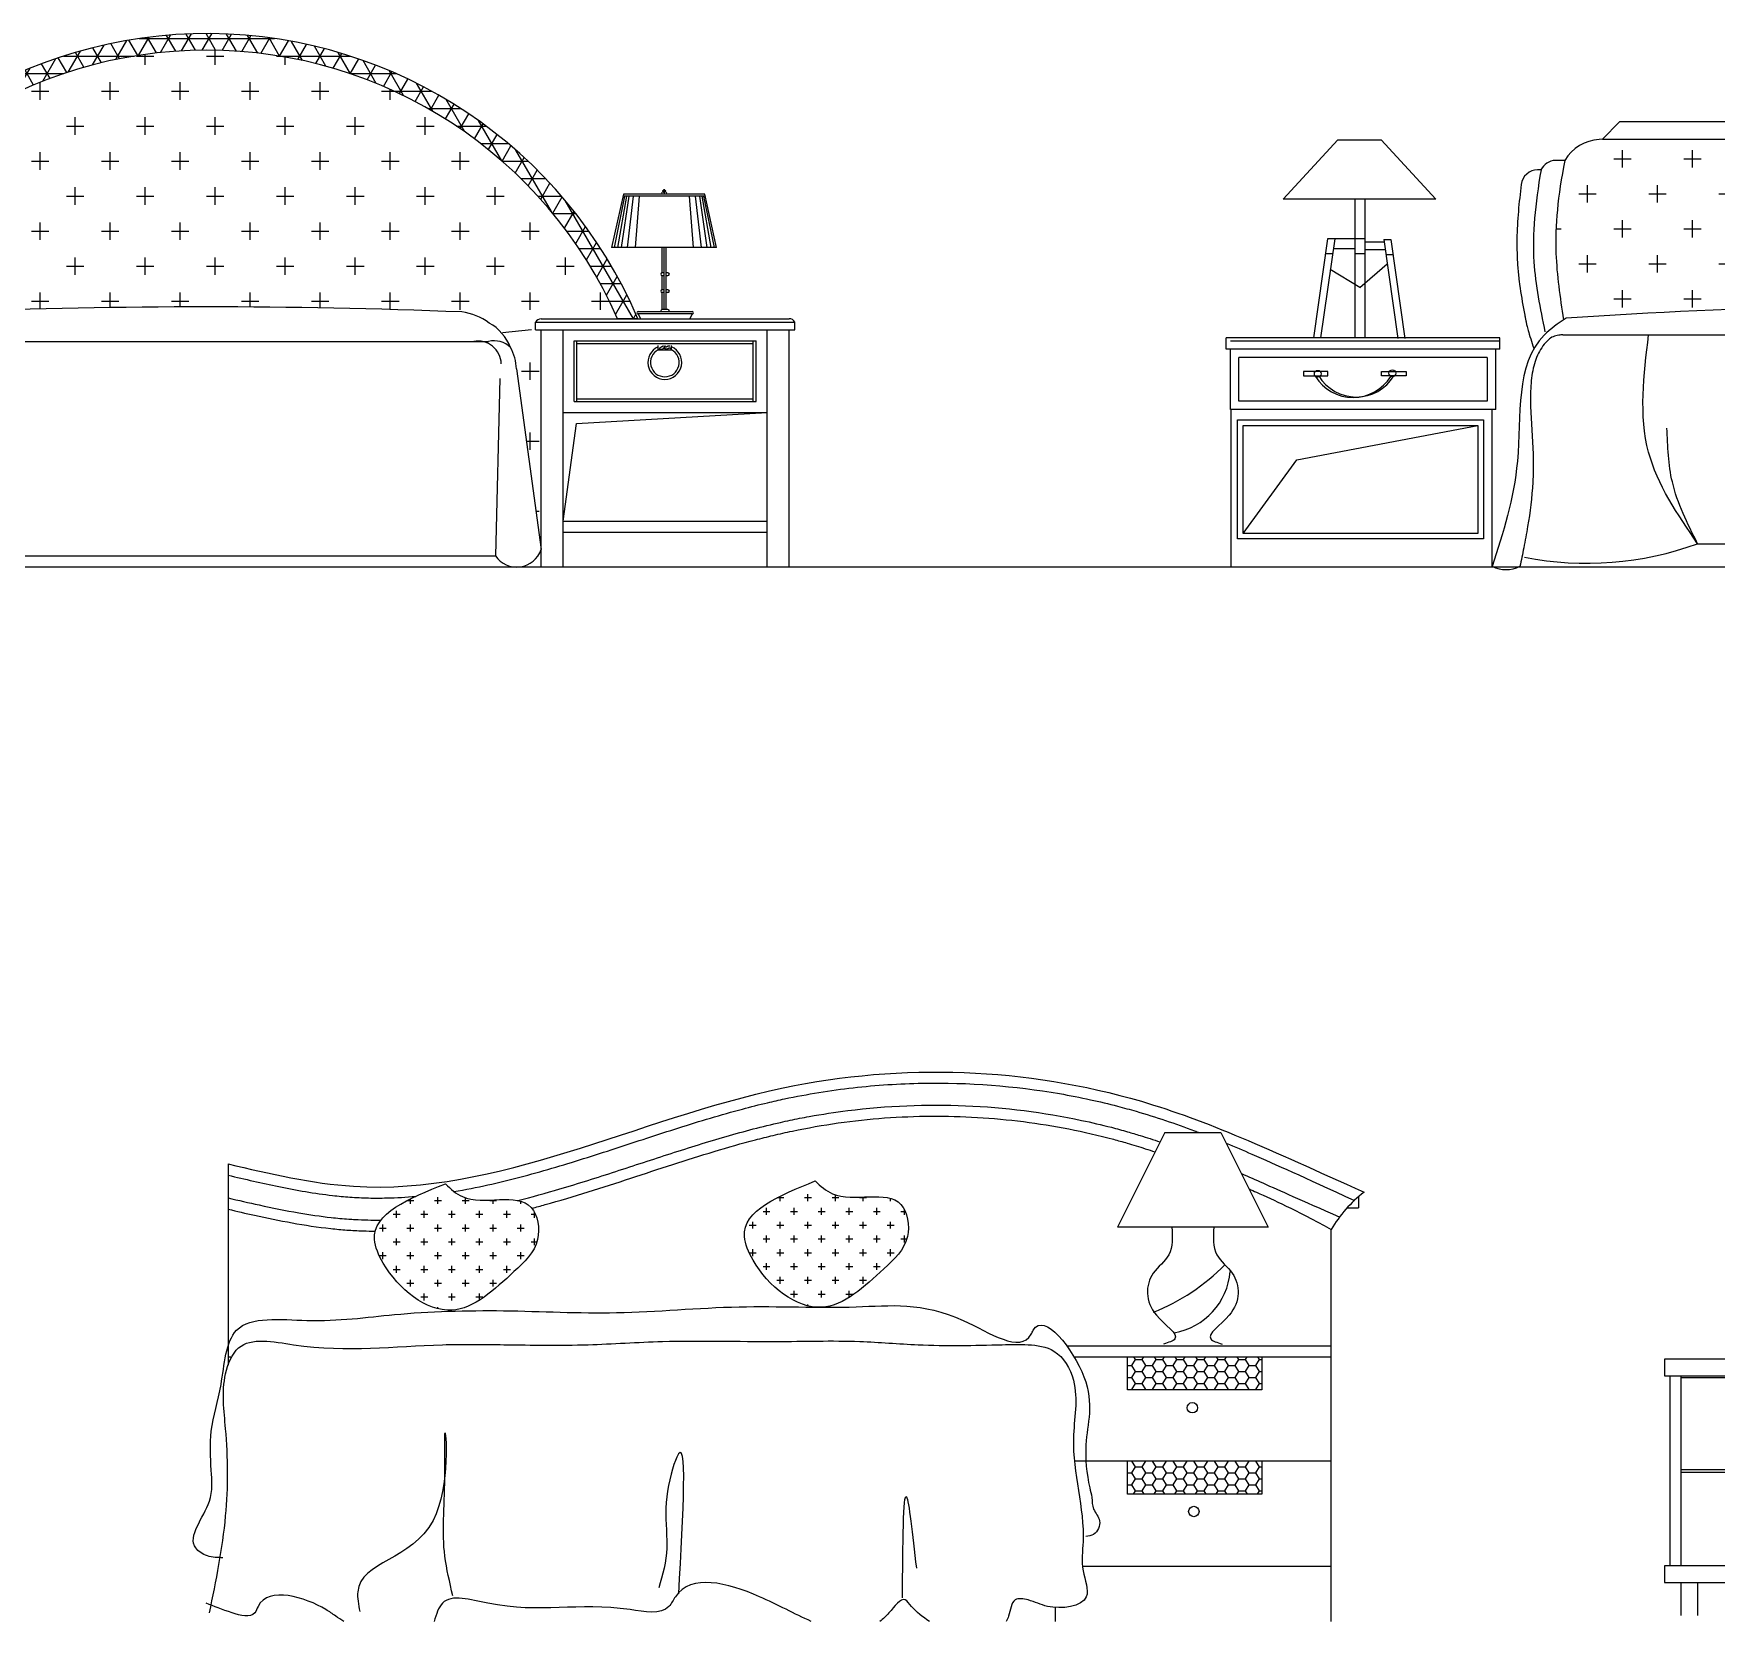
# Model space of a CAD drawing. Header units: inches. Extents: x 15.4 to 57.9, y 9.9 to 34.7.
# Drawn here: x 19.367 to 22.419, y 24.126 to 27.006 of the extents above; entities that cross this region are included whole.
import ezdxf

# ---------------------------------------------------------------- set-up
doc = ezdxf.new("R2010")
doc.units = ezdxf.units.IN
doc.header["$MEASUREMENT"] = 0
for name, color, linetype in [('02', 2, 'Continuous'), ('1', 1, 'Continuous'), ('8', 8, 'Continuous')]:
    doc.layers.add(name, color=color, linetype=linetype)

msp = doc.modelspace()

# ---------------------------------------------------------------- hatches: boundary and pattern name
at = {"layer": '8'}
h = msp.add_hatch(dxfattribs=at)
h.set_pattern_fill('NET3', color=256, scale=0.01, style=0)
h.set_pattern_definition([(0, (21.90284, 4.549802), (0, 0.03175), []), (60, (21.90284, 4.549802), (-0.027496307, 0.015875), []), (120, (21.90284, 4.549802), (-0.027496307, -0.015875), [])])
h.paths.add_polyline_path([(18.9049, 26.5017), (18.9071, 26.5017, -1.189369), (18.9071, 26.4976), (18.903, 26.4889), (18.9363, 26.4889, -0.653989), (20.426, 26.4889), (20.4627, 26.4889, 0.655597)])
h = msp.add_hatch(dxfattribs=at)
h.set_pattern_fill('CROSS', color=256, scale=0.01, style=0)
h.set_pattern_definition([(0, (21.90284, 4.5498), (0.0635, 0.0635), [0.03175, -0.09525]), (90, (21.918716, 4.53393), (-0.0635, 0.0635), [0.03175, -0.09525])])
h.paths.add_polyline_path([(18.9363, 26.4889), (19.0947, 26.4889, -0.208968), (19.1047, 26.4829), (19.1047, 26.4689), (19.1572, 26.4632, -0.160353), (19.2157, 26.5013, -0.01992), (20.1436, 26.5013, -0.125479), (20.1931, 26.4811, -0.172333), (20.232, 26.4368, -0.105667), (20.2427, 26.3978), (20.2872, 26.0701), (20.2872, 26.4689), (20.2772, 26.4689), (20.2772, 26.4829, -0.208968), (20.2872, 26.4889), (20.426, 26.4889, 0.653989)])
h = msp.add_hatch(dxfattribs=at)
h.set_pattern_fill('CROSS', color=256, scale=0.01, style=0)
h.set_pattern_definition([(0, (28.328657, 5.95097), (0.0635, 0.0635), [0.03175, -0.09525]), (90, (28.34453, 5.93509), (-0.0635, 0.0635), [0.03175, -0.09525])])
edge = h.paths.add_edge_path()
edge.add_line((22.212, 26.8148), (22.2062, 26.8142))
edge.add_arc((22.2115, 26.7354), 0.079, 93.8046, 148.9458)
edge.add_spline(control_points=[(22.1438, 26.7762), (22.1311, 26.7107), (22.1221, 26.6193), (22.1349, 26.5283), (22.1418, 26.4869)], knot_values=[26.50108, 26.50108, 26.50108, 26.50108, 181.947612, 301.101195, 301.101195, 301.101195, 301.101195], degree=3, periodic=0)
edge.add_spline(control_points=[(22.1418, 26.4869), (22.1433, 26.4878), (22.1447, 26.4888), (22.1462, 26.4898)], knot_values=[0, 0, 0, 0, 5.140164, 5.140164, 5.140164, 5.140164], degree=3, periodic=0)
edge.add_arc((22.8765, 15.7974), 10.7173, 88.82533, 93.90723, ccw=False)
edge.add_arc((23.1869, 24.6664), 1.8483, 80.5874, 92.8129, ccw=False)
edge.add_spline(control_points=[(23.4892, 26.4898), (23.4947, 26.5293), (23.5076, 26.6202), (23.4985, 26.7116), (23.4924, 26.7633)], knot_values=[26.50108, 26.50108, 26.50108, 26.50108, 145.654663, 301.101195, 301.101195, 301.101195, 301.101195], degree=3, periodic=0)
edge.add_arc((23.4626, 26.7598), 0.03, 6.7715, 23.7762)
edge.add_line((23.49, 26.7719), (23.4825, 26.7822))
edge.add_arc((23.4192, 26.7371), 0.0777, 35.4572, 86.9409)
edge.add_line((23.4233, 26.8148), (22.212, 26.8148))

# ---------------------------------------------------------------- linework, layer by layer
at = {"layer": '02'}
for p, q in [((22.2432, 26.8459), (22.212, 26.8148)), ((23.3922, 26.8459), (22.2432, 26.8459)), ((21.7322, 26.8132), (21.6332, 26.7058)), ((21.7322, 26.8132), (21.8108, 26.8132)), ((21.8108, 26.8132), (21.9098, 26.7058)), ((22.212, 26.8148), (23.4233, 26.8148)), ((22.1438, 26.7762), (22.1267, 26.7762)), ((22.1007, 26.7589), (22.0946, 26.7589)), ((20.4367, 26.7151), (20.4152, 26.6184)), ((20.4388, 26.711), (20.4197, 26.6184)), ((20.4421, 26.711), (20.4257, 26.6184)), ((20.4464, 26.711), (20.4327, 26.6184)), ((20.5849, 26.711), (20.4358, 26.711)), ((20.584, 26.7151), (20.4367, 26.7151)), ((20.454, 26.711), (20.4434, 26.6184)), ((20.4649, 26.711), (20.4579, 26.6184)), ((20.5136, 26.7206), (20.5074, 26.7206)), ((20.5105, 26.7237), (20.5105, 26.7151)), ((20.5557, 26.711), (20.5628, 26.6184)), ((20.5667, 26.711), (20.5773, 26.6184)), ((20.5743, 26.711), (20.588, 26.6184)), ((20.5786, 26.711), (20.595, 26.6184)), ((20.5819, 26.711), (20.6009, 26.6184)), ((20.6055, 26.6184), (20.584, 26.7151)), ((21.9098, 26.7058), (21.6332, 26.7058)), ((21.7629, 26.7058), (21.7629, 26.4542)), ((21.7811, 26.7058), (21.7811, 26.4542)), ((20.6055, 26.6184), (20.4152, 26.6184)), ((20.5071, 26.5722), (20.5071, 26.6184)), ((20.5102, 26.5058), (20.5102, 26.6184)), ((20.5143, 26.5058), (20.5143, 26.6184)), ((21.7137, 26.6336), (21.6882, 26.4542)), ((21.7265, 26.6336), (21.7009, 26.4542)), ((21.7811, 26.6336), (21.7137, 26.6336)), ((21.7629, 26.6156), (21.7239, 26.6156)), ((21.7811, 26.6283), (21.8162, 26.6283)), ((21.7811, 26.6147), (21.8181, 26.6147)), ((21.8156, 26.6326), (21.8411, 26.4532)), ((21.8156, 26.6326), (21.8284, 26.6326)), ((21.8284, 26.6326), (21.8539, 26.4532)), ((21.7227, 26.6067), (21.7099, 26.6067)), ((21.7811, 26.6067), (21.7629, 26.6067)), ((21.772, 26.5455), (21.8218, 26.5886)), ((21.8194, 26.6057), (21.8322, 26.6057)), ((20.5102, 26.5722), (20.5071, 26.5722)), ((20.5102, 26.567), (20.5071, 26.567)), ((20.5071, 26.5413), (20.5071, 26.567)), ((20.5174, 26.5722), (20.5143, 26.5722)), ((20.5174, 26.567), (20.5143, 26.567)), ((21.772, 26.5455), (21.7186, 26.5783)), ((20.5102, 26.5413), (20.5071, 26.5413)), ((20.5102, 26.5362), (20.5071, 26.5362)), ((20.5071, 26.5058), (20.5071, 26.5362)), ((20.5174, 26.5413), (20.5143, 26.5413)), ((20.5174, 26.5362), (20.5143, 26.5362)), ((20.2872, 26.4889), (20.7372, 26.4889)), ((20.5611, 26.5017), (20.4627, 26.5017)), ((20.5611, 26.4976), (20.4634, 26.4976)), ((20.4634, 26.4976), (20.4675, 26.4889)), ((20.5045, 26.5017), (20.5045, 26.5023)), ((20.5174, 26.5058), (20.5071, 26.5058)), ((20.52, 26.5017), (20.52, 26.5023)), ((20.5611, 26.4976), (20.557, 26.4889)), ((20.2772, 26.4829), (20.7472, 26.4829)), ((20.2772, 26.4689), (20.2772, 26.4829)), ((20.2772, 26.4689), (20.7472, 26.4689)), ((20.2872, 26.0389), (20.2872, 26.4689)), ((20.3272, 26.0389), (20.3272, 26.4689)), ((20.6972, 26.0389), (20.6972, 26.4689)), ((20.7372, 26.0389), (20.7372, 26.4689)), ((20.7472, 26.4689), (20.7472, 26.4829)), ((22.1405, 26.4598), (23.506, 26.4598)), ((19.1827, 26.4477), (20.1917, 26.4477)), ((20.3472, 26.4489), (20.6772, 26.4489)), ((20.3472, 26.3389), (20.3472, 26.4489)), ((20.3522, 26.3389), (20.3522, 26.4489)), ((20.3522, 26.4439), (20.6722, 26.4439)), ((20.4997, 26.4322), (20.4997, 26.4402)), ((20.4997, 26.4322), (20.5237, 26.4322)), ((20.5237, 26.4322), (20.5237, 26.4402)), ((20.6722, 26.3389), (20.6722, 26.4489)), ((20.6772, 26.3389), (20.6772, 26.4489)), ((22.026, 26.4542), (21.53, 26.4542)), ((21.53, 26.4336), (21.53, 26.4542)), ((22.026, 26.4336), (21.53, 26.4336)), ((21.5373, 26.4491), (22.026, 26.4491)), ((21.5378, 26.3242), (21.5378, 26.4336)), ((22.0182, 26.4336), (22.0182, 26.3242)), ((22.026, 26.4336), (22.026, 26.4542)), ((20.2427, 26.3978), (20.2872, 26.0701)), ((21.5528, 26.3392), (21.5528, 26.4186)), ((22.0032, 26.4186), (21.5528, 26.4186)), ((22.0032, 26.4186), (22.0032, 26.3392)), ((20.2124, 26.3804), (20.2046, 26.0588)), ((20.3472, 26.3389), (20.6772, 26.3389)), ((20.3522, 26.3439), (20.6722, 26.3439)), ((22.0032, 26.3392), (21.5528, 26.3392)), ((20.3272, 26.3189), (20.6972, 26.3189)), ((20.3514, 26.2989), (20.6972, 26.3189)), ((22.0187, 26.3242), (21.5378, 26.3242)), ((21.539, 26.0389), (21.539, 26.3233)), ((22.0123, 26.0398), (22.0123, 26.3242)), ((20.3272, 26.1219), (20.3514, 26.2989)), ((20.3272, 26.1219), (20.6972, 26.1219)), ((20.3272, 26.1019), (20.6972, 26.1019)), ((22.3847, 26.0808), (23.2507, 26.0808)), ((20.2872, 26.0389), (20.3272, 26.0389)), ((20.6972, 26.0389), (20.7372, 26.0389)), ((21.4183, 25.0127), (21.3326, 24.8414)), ((21.4183, 25.0127), (21.5201, 25.0127)), ((21.5201, 25.0127), (21.6059, 24.8414)), ((19.7197, 24.9559), (19.7197, 24.5911)), ((20.1191, 24.9146), (20.1192, 24.9146)), ((20.1253, 24.9083), (20.1253, 24.9092)), ((20.7899, 24.9198), (20.79, 24.9198)), ((20.7961, 24.9135), (20.7961, 24.9144)), ((20.0447, 24.8896), (20.0566, 24.8896)), ((20.0503, 24.8833), (20.0503, 24.8924)), ((20.0941, 24.8896), (20.1066, 24.8896)), ((20.1003, 24.8833), (20.1003, 24.8958)), ((20.1441, 24.8896), (20.1566, 24.8896)), ((20.1503, 24.8833), (20.1503, 24.8944)), ((20.1941, 24.8896), (20.2066, 24.8896)), ((20.2003, 24.8833), (20.2003, 24.8907)), ((20.2441, 24.8896), (20.2445, 24.8896)), ((20.2503, 24.8833), (20.2503, 24.8882)), ((20.6961, 24.8635), (20.6961, 24.876)), ((20.7155, 24.8948), (20.7274, 24.8948)), ((20.7211, 24.8885), (20.7211, 24.8976)), ((20.7461, 24.8635), (20.7461, 24.876)), ((20.7649, 24.8948), (20.7774, 24.8948)), ((20.7711, 24.8885), (20.7711, 24.901)), ((20.7961, 24.8635), (20.7961, 24.876)), ((20.8149, 24.8948), (20.8274, 24.8948)), ((20.8211, 24.8885), (20.8211, 24.8996)), ((20.8461, 24.8635), (20.8461, 24.876)), ((20.8649, 24.8948), (20.8774, 24.8948)), ((20.8711, 24.8885), (20.8711, 24.8959)), ((20.8961, 24.8635), (20.8961, 24.876)), ((20.9149, 24.8948), (20.9153, 24.8948)), ((20.9211, 24.8885), (20.9211, 24.8934)), ((20.9461, 24.8635), (20.9461, 24.8733)), ((21.749, 24.8762), (21.77, 24.8762)), ((21.77, 24.8966), (21.77, 24.8762)), ((20.0003, 24.8333), (20.0003, 24.8458)), ((20.0191, 24.8646), (20.0316, 24.8646)), ((20.0253, 24.8583), (20.0253, 24.8708)), ((20.0503, 24.8333), (20.0503, 24.8458)), ((20.0691, 24.8646), (20.0816, 24.8646)), ((20.0753, 24.8583), (20.0753, 24.8708)), ((20.1003, 24.8333), (20.1003, 24.8458)), ((20.1191, 24.8646), (20.1316, 24.8646)), ((20.1253, 24.8583), (20.1253, 24.8708)), ((20.1503, 24.8333), (20.1503, 24.8458)), ((20.1691, 24.8646), (20.1816, 24.8646)), ((20.1753, 24.8583), (20.1753, 24.8708)), ((20.2003, 24.8333), (20.2003, 24.8458)), ((20.2191, 24.8646), (20.2316, 24.8646)), ((20.2253, 24.8583), (20.2253, 24.8708)), ((20.2503, 24.8333), (20.2503, 24.8458)), ((20.2691, 24.8646), (20.277, 24.8646)), ((20.2753, 24.8583), (20.2753, 24.8681)), ((20.6649, 24.8448), (20.6774, 24.8448)), ((20.6711, 24.8385), (20.6711, 24.851)), ((20.6899, 24.8698), (20.7024, 24.8698)), ((20.7149, 24.8448), (20.7274, 24.8448)), ((20.7211, 24.8385), (20.7211, 24.851)), ((20.7399, 24.8698), (20.7524, 24.8698)), ((20.7649, 24.8448), (20.7774, 24.8448)), ((20.7711, 24.8385), (20.7711, 24.851)), ((20.7899, 24.8698), (20.8024, 24.8698)), ((20.8149, 24.8448), (20.8274, 24.8448)), ((20.8211, 24.8385), (20.8211, 24.851)), ((20.8399, 24.8698), (20.8524, 24.8698)), ((20.8649, 24.8448), (20.8774, 24.8448)), ((20.8711, 24.8385), (20.8711, 24.851)), ((20.8899, 24.8698), (20.9024, 24.8698)), ((20.9149, 24.8448), (20.9274, 24.8448)), ((20.9211, 24.8385), (20.9211, 24.851)), ((20.9399, 24.8698), (20.9478, 24.8698)), ((21.6059, 24.8414), (21.3326, 24.8414)), ((19.9941, 24.8396), (20.0066, 24.8396)), ((20.0191, 24.8146), (20.0316, 24.8146)), ((20.0253, 24.8083), (20.0253, 24.8208)), ((20.0441, 24.8396), (20.0566, 24.8396)), ((20.0691, 24.8146), (20.0816, 24.8146)), ((20.0753, 24.8083), (20.0753, 24.8208)), ((20.0941, 24.8396), (20.1066, 24.8396)), ((20.1191, 24.8146), (20.1316, 24.8146)), ((20.1253, 24.8083), (20.1253, 24.8208)), ((20.1441, 24.8396), (20.1566, 24.8396)), ((20.1691, 24.8146), (20.1816, 24.8146)), ((20.1753, 24.8083), (20.1753, 24.8208)), ((20.1941, 24.8396), (20.2066, 24.8396)), ((20.2191, 24.8146), (20.2316, 24.8146)), ((20.2253, 24.8083), (20.2253, 24.8208)), ((20.2441, 24.8396), (20.2566, 24.8396)), ((20.2691, 24.8146), (20.2798, 24.8146)), ((20.2753, 24.8083), (20.2753, 24.8208)), ((20.6899, 24.8198), (20.7024, 24.8198)), ((20.6961, 24.8135), (20.6961, 24.826)), ((20.7399, 24.8198), (20.7524, 24.8198)), ((20.7461, 24.8135), (20.7461, 24.826)), ((20.7899, 24.8198), (20.8024, 24.8198)), ((20.7961, 24.8135), (20.7961, 24.826)), ((20.8399, 24.8198), (20.8524, 24.8198)), ((20.8461, 24.8135), (20.8461, 24.826)), ((20.8899, 24.8198), (20.9024, 24.8198)), ((20.8961, 24.8135), (20.8961, 24.826)), ((20.9399, 24.8198), (20.9506, 24.8198)), ((20.9461, 24.8135), (20.9461, 24.826)), ((21.7197, 24.8374), (21.7197, 24.1262)), ((19.9941, 24.7896), (20.0066, 24.7896)), ((20.0003, 24.7833), (20.0003, 24.7958)), ((20.0441, 24.7896), (20.0566, 24.7896)), ((20.0503, 24.7833), (20.0503, 24.7958)), ((20.0941, 24.7896), (20.1066, 24.7896)), ((20.1003, 24.7833), (20.1003, 24.7958)), ((20.1441, 24.7896), (20.1566, 24.7896)), ((20.1503, 24.7833), (20.1503, 24.7958)), ((20.1941, 24.7896), (20.2066, 24.7896)), ((20.2003, 24.7833), (20.2003, 24.7958)), ((20.2441, 24.7896), (20.2566, 24.7896)), ((20.2503, 24.7833), (20.2503, 24.7958)), ((20.6649, 24.7948), (20.6774, 24.7948)), ((20.6711, 24.7885), (20.6711, 24.801)), ((20.7149, 24.7948), (20.7274, 24.7948)), ((20.7211, 24.7885), (20.7211, 24.801)), ((20.7649, 24.7948), (20.7774, 24.7948)), ((20.7711, 24.7885), (20.7711, 24.801)), ((20.8149, 24.7948), (20.8274, 24.7948)), ((20.8211, 24.7885), (20.8211, 24.801)), ((20.8649, 24.7948), (20.8774, 24.7948)), ((20.8711, 24.7885), (20.8711, 24.801)), ((20.9149, 24.7948), (20.9274, 24.7948)), ((20.9211, 24.7885), (20.9211, 24.801)), ((20.0191, 24.7646), (20.0316, 24.7646)), ((20.0253, 24.7583), (20.0253, 24.7708)), ((20.0691, 24.7646), (20.0816, 24.7646)), ((20.0753, 24.7583), (20.0753, 24.7708)), ((20.1191, 24.7646), (20.1316, 24.7646)), ((20.1253, 24.7583), (20.1253, 24.7708)), ((20.1691, 24.7646), (20.1816, 24.7646)), ((20.1753, 24.7583), (20.1753, 24.7708)), ((20.2191, 24.7646), (20.2316, 24.7646)), ((20.2253, 24.7583), (20.2253, 24.7708)), ((20.6899, 24.7698), (20.7024, 24.7698)), ((20.6961, 24.7635), (20.6961, 24.776)), ((20.7211, 24.7385), (20.7211, 24.751)), ((20.7399, 24.7698), (20.7524, 24.7698)), ((20.7461, 24.7635), (20.7461, 24.776)), ((20.7711, 24.7385), (20.7711, 24.751)), ((20.7899, 24.7698), (20.8024, 24.7698)), ((20.7961, 24.7635), (20.7961, 24.776)), ((20.8211, 24.7385), (20.8211, 24.751)), ((20.8399, 24.7698), (20.8524, 24.7698)), ((20.8461, 24.7635), (20.8461, 24.776)), ((20.8711, 24.7385), (20.8711, 24.751)), ((20.8899, 24.7698), (20.9024, 24.7698)), ((20.8961, 24.7635), (20.8961, 24.776)), ((20.0441, 24.7396), (20.0566, 24.7396)), ((20.0503, 24.7333), (20.0503, 24.7458)), ((20.0753, 24.7083), (20.0753, 24.7208)), ((20.0941, 24.7396), (20.1066, 24.7396)), ((20.1003, 24.7333), (20.1003, 24.7458)), ((20.1253, 24.7083), (20.1253, 24.7208)), ((20.1441, 24.7396), (20.1566, 24.7396)), ((20.1503, 24.7333), (20.1503, 24.7458)), ((20.1753, 24.7087), (20.1753, 24.7208)), ((20.1941, 24.7396), (20.2066, 24.7396)), ((20.2003, 24.7333), (20.2003, 24.7458)), ((20.7149, 24.7448), (20.7274, 24.7448)), ((20.7399, 24.7198), (20.7524, 24.7198)), ((20.7461, 24.7135), (20.7461, 24.726)), ((20.7649, 24.7448), (20.7774, 24.7448)), ((20.7899, 24.7198), (20.8024, 24.7198)), ((20.7961, 24.7135), (20.7961, 24.726)), ((20.8149, 24.7448), (20.8274, 24.7448)), ((20.8399, 24.7198), (20.8524, 24.7198)), ((20.8461, 24.7139), (20.8461, 24.726)), ((20.8649, 24.7448), (20.8774, 24.7448)), ((20.0691, 24.7146), (20.0816, 24.7146)), ((20.1003, 24.6931), (20.1003, 24.6958)), ((20.1191, 24.7146), (20.1316, 24.7146)), ((20.1691, 24.7146), (20.1816, 24.7146)), ((20.7711, 24.6983), (20.7711, 24.701)), ((19.7197, 24.6062), (19.7263, 24.6062)), ((21.2405, 24.6262), (21.7197, 24.6262)), ((21.2537, 24.6062), (21.7197, 24.6062)), ((21.3505, 24.5459), (21.3505, 24.6068)), ((21.3588, 24.5902), (21.365, 24.601)), ((21.365, 24.601), (21.3621, 24.6062)), ((21.365, 24.601), (21.3775, 24.601)), ((21.3775, 24.601), (21.3805, 24.6062)), ((21.3838, 24.5902), (21.3775, 24.601)), ((21.3963, 24.5902), (21.4025, 24.601)), ((21.4025, 24.601), (21.3996, 24.6062)), ((21.4025, 24.601), (21.415, 24.601)), ((21.415, 24.601), (21.418, 24.6062)), ((21.4213, 24.5902), (21.415, 24.601)), ((21.4338, 24.5902), (21.44, 24.601)), ((21.44, 24.601), (21.4371, 24.6062)), ((21.44, 24.601), (21.4525, 24.601)), ((21.4525, 24.601), (21.4555, 24.6062)), ((21.4588, 24.5902), (21.4525, 24.601)), ((21.4713, 24.5902), (21.4775, 24.601)), ((21.4775, 24.601), (21.4746, 24.6062)), ((21.4775, 24.601), (21.49, 24.601)), ((21.49, 24.601), (21.493, 24.6062)), ((21.4963, 24.5902), (21.49, 24.601)), ((21.5088, 24.5902), (21.515, 24.601)), ((21.515, 24.601), (21.5121, 24.6062)), ((21.515, 24.601), (21.5275, 24.601)), ((21.5275, 24.601), (21.5305, 24.6062)), ((21.5338, 24.5902), (21.5275, 24.601)), ((21.5463, 24.5902), (21.5525, 24.601)), ((21.5525, 24.601), (21.5496, 24.6062)), ((21.5525, 24.601), (21.565, 24.601)), ((21.565, 24.601), (21.568, 24.6062)), ((21.5713, 24.5902), (21.565, 24.601)), ((21.5838, 24.5902), (21.59, 24.601)), ((21.59, 24.601), (21.5871, 24.6062)), ((21.59, 24.601), (21.5947, 24.601)), ((21.5947, 24.6068), (21.5947, 24.5459)), ((21.3505, 24.5902), (21.3588, 24.5902)), ((21.3505, 24.5686), (21.3588, 24.5686)), ((21.365, 24.5794), (21.3588, 24.5902)), ((21.3588, 24.5686), (21.365, 24.5794)), ((21.365, 24.5577), (21.3588, 24.5686)), ((21.365, 24.5794), (21.3775, 24.5794)), ((21.3775, 24.5794), (21.3838, 24.5902)), ((21.3838, 24.5686), (21.3775, 24.5794)), ((21.3775, 24.5577), (21.3838, 24.5686)), ((21.3838, 24.5902), (21.3963, 24.5902)), ((21.3838, 24.5686), (21.3963, 24.5686)), ((21.4025, 24.5794), (21.3963, 24.5902)), ((21.3963, 24.5686), (21.4025, 24.5794)), ((21.4025, 24.5577), (21.3963, 24.5686)), ((21.4025, 24.5794), (21.415, 24.5794)), ((21.415, 24.5794), (21.4213, 24.5902)), ((21.4213, 24.5686), (21.415, 24.5794)), ((21.415, 24.5577), (21.4213, 24.5686)), ((21.4213, 24.5902), (21.4338, 24.5902)), ((21.4213, 24.5686), (21.4338, 24.5686)), ((21.44, 24.5794), (21.4338, 24.5902)), ((21.4338, 24.5686), (21.44, 24.5794)), ((21.44, 24.5577), (21.4338, 24.5686)), ((21.44, 24.5794), (21.4525, 24.5794)), ((21.4525, 24.5794), (21.4588, 24.5902)), ((21.4588, 24.5686), (21.4525, 24.5794)), ((21.4525, 24.5577), (21.4588, 24.5686)), ((21.4588, 24.5902), (21.4713, 24.5902)), ((21.4588, 24.5686), (21.4713, 24.5686)), ((21.4775, 24.5794), (21.4713, 24.5902)), ((21.4713, 24.5686), (21.4775, 24.5794)), ((21.4775, 24.5577), (21.4713, 24.5686)), ((21.4775, 24.5794), (21.49, 24.5794)), ((21.49, 24.5794), (21.4963, 24.5902)), ((21.4963, 24.5686), (21.49, 24.5794)), ((21.49, 24.5577), (21.4963, 24.5686)), ((21.4963, 24.5902), (21.5088, 24.5902)), ((21.4963, 24.5686), (21.5088, 24.5686)), ((21.515, 24.5794), (21.5088, 24.5902)), ((21.5088, 24.5686), (21.515, 24.5794)), ((21.515, 24.5577), (21.5088, 24.5686)), ((21.515, 24.5794), (21.5275, 24.5794)), ((21.5275, 24.5794), (21.5338, 24.5902)), ((21.5338, 24.5686), (21.5275, 24.5794)), ((21.5275, 24.5577), (21.5338, 24.5686)), ((21.5338, 24.5902), (21.5463, 24.5902)), ((21.5338, 24.5686), (21.5463, 24.5686)), ((21.5525, 24.5794), (21.5463, 24.5902)), ((21.5463, 24.5686), (21.5525, 24.5794)), ((21.5525, 24.5577), (21.5463, 24.5686)), ((21.5525, 24.5794), (21.565, 24.5794)), ((21.565, 24.5794), (21.5713, 24.5902)), ((21.5713, 24.5686), (21.565, 24.5794)), ((21.565, 24.5577), (21.5713, 24.5686)), ((21.5713, 24.5902), (21.5838, 24.5902)), ((21.5713, 24.5686), (21.5838, 24.5686)), ((21.59, 24.5794), (21.5838, 24.5902)), ((21.5838, 24.5686), (21.59, 24.5794)), ((21.59, 24.5577), (21.5838, 24.5686)), ((21.59, 24.5794), (21.5947, 24.5794)), ((22.3345, 24.5718), (22.3345, 24.2268)), ((22.3545, 24.5718), (22.3545, 24.2268)), ((22.3545, 24.5688), (22.8445, 24.5688)), ((21.5947, 24.5459), (21.3505, 24.5459)), ((21.3588, 24.5469), (21.365, 24.5577)), ((21.3594, 24.5459), (21.3588, 24.5469)), ((21.365, 24.5577), (21.3775, 24.5577)), ((21.3838, 24.5469), (21.3775, 24.5577)), ((21.3832, 24.5459), (21.3838, 24.5469)), ((21.3963, 24.5469), (21.4025, 24.5577)), ((21.3969, 24.5459), (21.3963, 24.5469)), ((21.4025, 24.5577), (21.415, 24.5577)), ((21.4213, 24.5469), (21.415, 24.5577)), ((21.4207, 24.5459), (21.4213, 24.5469)), ((21.4338, 24.5469), (21.44, 24.5577)), ((21.4344, 24.5459), (21.4338, 24.5469)), ((21.44, 24.5577), (21.4525, 24.5577)), ((21.4588, 24.5469), (21.4525, 24.5577)), ((21.4582, 24.5459), (21.4588, 24.5469)), ((21.4713, 24.5469), (21.4775, 24.5577)), ((21.4719, 24.5459), (21.4713, 24.5469)), ((21.4775, 24.5577), (21.49, 24.5577)), ((21.4963, 24.5469), (21.49, 24.5577)), ((21.4957, 24.5459), (21.4963, 24.5469)), ((21.5088, 24.5469), (21.515, 24.5577)), ((21.5094, 24.5459), (21.5088, 24.5469)), ((21.515, 24.5577), (21.5275, 24.5577)), ((21.5338, 24.5469), (21.5275, 24.5577)), ((21.5332, 24.5459), (21.5338, 24.5469)), ((21.5463, 24.5469), (21.5525, 24.5577)), ((21.5469, 24.5459), (21.5463, 24.5469)), ((21.5525, 24.5577), (21.565, 24.5577)), ((21.5713, 24.5469), (21.565, 24.5577)), ((21.5707, 24.5459), (21.5713, 24.5469)), ((21.5838, 24.5469), (21.59, 24.5577)), ((21.5844, 24.5459), (21.5838, 24.5469)), ((21.59, 24.5577), (21.5947, 24.5577)), ((21.2543, 24.4172), (21.7197, 24.4172)), ((21.3505, 24.3566), (21.3505, 24.4175)), ((21.3588, 24.417), (21.3589, 24.4172)), ((21.365, 24.4062), (21.3588, 24.417)), ((21.3775, 24.4062), (21.3838, 24.417)), ((21.3838, 24.417), (21.3837, 24.4172)), ((21.3963, 24.417), (21.3964, 24.4172)), ((21.4025, 24.4062), (21.3963, 24.417)), ((21.415, 24.4062), (21.4213, 24.417)), ((21.4213, 24.417), (21.4212, 24.4172)), ((21.4338, 24.417), (21.4339, 24.4172)), ((21.44, 24.4062), (21.4338, 24.417)), ((21.4525, 24.4062), (21.4588, 24.417)), ((21.4588, 24.417), (21.4587, 24.4172)), ((21.4713, 24.417), (21.4714, 24.4172)), ((21.4775, 24.4062), (21.4713, 24.417)), ((21.49, 24.4062), (21.4963, 24.417)), ((21.4963, 24.417), (21.4962, 24.4172)), ((21.5088, 24.417), (21.5089, 24.4172)), ((21.515, 24.4062), (21.5088, 24.417)), ((21.5275, 24.4062), (21.5338, 24.417)), ((21.5338, 24.417), (21.5337, 24.4172)), ((21.5463, 24.417), (21.5464, 24.4172)), ((21.5525, 24.4062), (21.5463, 24.417)), ((21.565, 24.4062), (21.5713, 24.417)), ((21.5713, 24.417), (21.5712, 24.4172)), ((21.5838, 24.417), (21.5839, 24.4172)), ((21.59, 24.4062), (21.5838, 24.417)), ((21.5947, 24.4175), (21.5947, 24.3566)), ((21.3505, 24.3954), (21.3588, 24.3954)), ((21.3588, 24.3954), (21.365, 24.4062)), ((21.365, 24.3845), (21.3588, 24.3954)), ((21.3588, 24.3737), (21.365, 24.3845)), ((21.365, 24.4062), (21.3775, 24.4062)), ((21.365, 24.3845), (21.3775, 24.3845)), ((21.3838, 24.3954), (21.3775, 24.4062)), ((21.3775, 24.3845), (21.3838, 24.3954)), ((21.3838, 24.3737), (21.3775, 24.3845)), ((21.3838, 24.3954), (21.3963, 24.3954)), ((21.3963, 24.3954), (21.4025, 24.4062)), ((21.4025, 24.3845), (21.3963, 24.3954)), ((21.3963, 24.3737), (21.4025, 24.3845)), ((21.4025, 24.4062), (21.415, 24.4062)), ((21.4025, 24.3845), (21.415, 24.3845)), ((21.4213, 24.3954), (21.415, 24.4062)), ((21.415, 24.3845), (21.4213, 24.3954)), ((21.4213, 24.3737), (21.415, 24.3845)), ((21.4213, 24.3954), (21.4338, 24.3954)), ((21.4338, 24.3954), (21.44, 24.4062)), ((21.44, 24.3845), (21.4338, 24.3954)), ((21.4338, 24.3737), (21.44, 24.3845)), ((21.44, 24.4062), (21.4525, 24.4062)), ((21.44, 24.3845), (21.4525, 24.3845)), ((21.4588, 24.3954), (21.4525, 24.4062)), ((21.4525, 24.3845), (21.4588, 24.3954)), ((21.4588, 24.3737), (21.4525, 24.3845)), ((21.4588, 24.3954), (21.4713, 24.3954)), ((21.4713, 24.3954), (21.4775, 24.4062)), ((21.4775, 24.3845), (21.4713, 24.3954)), ((21.4713, 24.3737), (21.4775, 24.3845)), ((21.4775, 24.4062), (21.49, 24.4062)), ((21.4775, 24.3845), (21.49, 24.3845)), ((21.4963, 24.3954), (21.49, 24.4062)), ((21.49, 24.3845), (21.4963, 24.3954)), ((21.4963, 24.3737), (21.49, 24.3845)), ((21.4963, 24.3954), (21.5088, 24.3954)), ((21.5088, 24.3954), (21.515, 24.4062)), ((21.515, 24.3845), (21.5088, 24.3954)), ((21.5088, 24.3737), (21.515, 24.3845)), ((21.515, 24.4062), (21.5275, 24.4062)), ((21.515, 24.3845), (21.5275, 24.3845)), ((21.5338, 24.3954), (21.5275, 24.4062)), ((21.5275, 24.3845), (21.5338, 24.3954)), ((21.5338, 24.3737), (21.5275, 24.3845)), ((21.5338, 24.3954), (21.5463, 24.3954)), ((21.5463, 24.3954), (21.5525, 24.4062)), ((21.5525, 24.3845), (21.5463, 24.3954)), ((21.5463, 24.3737), (21.5525, 24.3845)), ((21.5525, 24.4062), (21.565, 24.4062)), ((21.5525, 24.3845), (21.565, 24.3845)), ((21.5713, 24.3954), (21.565, 24.4062)), ((21.565, 24.3845), (21.5713, 24.3954)), ((21.5713, 24.3737), (21.565, 24.3845)), ((21.5713, 24.3954), (21.5838, 24.3954)), ((21.5838, 24.3954), (21.59, 24.4062)), ((21.59, 24.3845), (21.5838, 24.3954)), ((21.5838, 24.3737), (21.59, 24.3845)), ((21.59, 24.4062), (21.5947, 24.4062)), ((21.59, 24.3845), (21.5947, 24.3845)), ((22.3545, 24.4018), (22.8445, 24.4018)), ((22.3545, 24.3968), (22.8445, 24.3968)), ((21.3505, 24.3737), (21.3588, 24.3737)), ((21.5947, 24.3566), (21.3505, 24.3566)), ((21.365, 24.3629), (21.3588, 24.3737)), ((21.3614, 24.3566), (21.365, 24.3629)), ((21.365, 24.3629), (21.3775, 24.3629)), ((21.3775, 24.3629), (21.3838, 24.3737)), ((21.3812, 24.3566), (21.3775, 24.3629)), ((21.3838, 24.3737), (21.3963, 24.3737)), ((21.4025, 24.3629), (21.3963, 24.3737)), ((21.3989, 24.3566), (21.4025, 24.3629)), ((21.4025, 24.3629), (21.415, 24.3629)), ((21.415, 24.3629), (21.4213, 24.3737)), ((21.4187, 24.3566), (21.415, 24.3629)), ((21.4213, 24.3737), (21.4338, 24.3737)), ((21.44, 24.3629), (21.4338, 24.3737)), ((21.4364, 24.3566), (21.44, 24.3629)), ((21.44, 24.3629), (21.4525, 24.3629)), ((21.4525, 24.3629), (21.4588, 24.3737)), ((21.4562, 24.3566), (21.4525, 24.3629)), ((21.4588, 24.3737), (21.4713, 24.3737)), ((21.4775, 24.3629), (21.4713, 24.3737)), ((21.4739, 24.3566), (21.4775, 24.3629)), ((21.4775, 24.3629), (21.49, 24.3629)), ((21.49, 24.3629), (21.4963, 24.3737)), ((21.4937, 24.3566), (21.49, 24.3629)), ((21.4963, 24.3737), (21.5088, 24.3737)), ((21.515, 24.3629), (21.5088, 24.3737)), ((21.5114, 24.3566), (21.515, 24.3629)), ((21.515, 24.3629), (21.5275, 24.3629)), ((21.5275, 24.3629), (21.5338, 24.3737)), ((21.5312, 24.3566), (21.5275, 24.3629)), ((21.5338, 24.3737), (21.5463, 24.3737)), ((21.5525, 24.3629), (21.5463, 24.3737)), ((21.5489, 24.3566), (21.5525, 24.3629)), ((21.5525, 24.3629), (21.565, 24.3629)), ((21.565, 24.3629), (21.5713, 24.3737)), ((21.5687, 24.3566), (21.565, 24.3629)), ((21.5713, 24.3737), (21.5838, 24.3737)), ((21.59, 24.3629), (21.5838, 24.3737)), ((21.5864, 24.3566), (21.59, 24.3629)), ((21.59, 24.3629), (21.5947, 24.3629)), ((21.2691, 24.2262), (21.7197, 24.2262)), ((22.3545, 24.1968), (22.3545, 24.1368)), ((22.3845, 24.1968), (22.3845, 24.1368)), ((21.2197, 24.1514), (21.2197, 24.1262))]:
    msp.add_line(p, q, dxfattribs=at)
for points in [[(22.212, 26.8148), (22.2062, 26.8142)], [(20.2698, 26.4689), (20.2173, 26.4632)], [(20.5, 26.4324), (20.5005, 26.4324), (20.5007, 26.4326), (20.5007, 26.4329), (20.5009, 26.4331), (20.5012, 26.4334), (20.5014, 26.4336), (20.5017, 26.4336), (20.5017, 26.4338), (20.5022, 26.4343), (20.5022, 26.4346), (20.5024, 26.4348), (20.5024, 26.4351), (20.5027, 26.4353), (20.5027, 26.4356), (20.5029, 26.4358), (20.5029, 26.436), (20.5031, 26.436), (20.5031, 26.4363), (20.5034, 26.4363), (20.5034, 26.4365), (20.5036, 26.4365), (20.5036, 26.4368), (20.5039, 26.4368), (20.5039, 26.437), (20.5046, 26.437), (20.5046, 26.4373), (20.5049, 26.4373), (20.5049, 26.4375), (20.5053, 26.4375), (20.5053, 26.4377), (20.5056, 26.4377), (20.5056, 26.438), (20.5058, 26.4382), (20.5061, 26.4385), (20.5063, 26.4385), (20.5063, 26.4387), (20.5073, 26.4387), (20.5073, 26.439), (20.5078, 26.439), (20.5078, 26.4392), (20.5083, 26.4392), (20.5083, 26.4395), (20.5088, 26.4395), (20.5088, 26.4397), (20.509, 26.4397), (20.509, 26.4399), (20.5095, 26.4399)], [(20.5007, 26.4324), (20.5009, 26.4324), (20.5024, 26.4326), (20.5039, 26.4329), (20.5053, 26.4334), (20.5068, 26.4336), (20.5073, 26.4338), (20.5075, 26.4341), (20.508, 26.4341), (20.508, 26.4343), (20.5085, 26.4343), (20.5085, 26.4348)], [(20.5236, 26.4346), (20.5219, 26.4346), (20.5219, 26.4348), (20.5214, 26.4348), (20.5214, 26.4351), (20.5212, 26.4351), (20.5212, 26.4353), (20.5205, 26.4353), (20.5205, 26.4356), (20.5195, 26.4356), (20.5193, 26.4353), (20.5188, 26.4353), (20.5188, 26.4351), (20.5185, 26.4351), (20.5183, 26.4348), (20.518, 26.4348), (20.518, 26.4346), (20.5178, 26.4346), (20.5178, 26.4343), (20.5175, 26.4343), (20.5173, 26.4341), (20.5168, 26.4341), (20.5168, 26.4338), (20.5131, 26.4338), (20.5131, 26.4341), (20.5124, 26.4341), (20.5124, 26.4343), (20.5122, 26.4343), (20.5122, 26.4346), (20.5119, 26.4346), (20.5117, 26.4348), (20.5114, 26.4348), (20.5114, 26.4351), (20.5092, 26.4351)], [(20.5095, 26.4351), (20.5095, 26.4356), (20.51, 26.4356)], [(20.5097, 26.4351), (20.5097, 26.4356)], [(20.51, 26.436), (20.5102, 26.4363), (20.5102, 26.4365), (20.5105, 26.4365), (20.5105, 26.4368), (20.5107, 26.4368), (20.511, 26.437), (20.5112, 26.4373), (20.5114, 26.4373), (20.5117, 26.4375), (20.5119, 26.4375), (20.5119, 26.4377), (20.5141, 26.4377), (20.5141, 26.438), (20.5146, 26.438), (20.5146, 26.4382), (20.5149, 26.4382), (20.5153, 26.4385), (20.5156, 26.4385), (20.5158, 26.4387), (20.5161, 26.4387), (20.5163, 26.439), (20.5168, 26.439), (20.5168, 26.4392), (20.5173, 26.4392), (20.5173, 26.4395), (20.5178, 26.4395), (20.5178, 26.4397), (20.5207, 26.4397)], [(20.5105, 26.4368), (20.5107, 26.4373), (20.5107, 26.4375), (20.511, 26.4375), (20.511, 26.438), (20.5112, 26.438), (20.5112, 26.4382), (20.5114, 26.4382), (20.5114, 26.4385), (20.5117, 26.4385), (20.5117, 26.4387), (20.5119, 26.4387), (20.5119, 26.4397), (20.5122, 26.4397), (20.5122, 26.4399), (20.5131, 26.4399)], [(21.5603, 26.0996), (21.6576, 26.2332), (21.9863, 26.2953)], [(19.1773, 26.0588), (20.2046, 26.0588)], [(21.539, 26.0389), (22.0123, 26.0389)], [(22.8745, 24.6018), (22.3245, 24.6018), (22.3245, 24.5718), (22.8745, 24.5718)], [(22.8745, 24.2268), (22.3245, 24.2268), (22.3245, 24.1968), (22.8745, 24.1968)]]:
    msp.add_lwpolyline(points, dxfattribs=at)
for points in [[(21.6698, 26.3932), (21.6698, 26.3853), (21.7142, 26.3853), (21.7142, 26.3932)], [(21.856, 26.3932), (21.856, 26.3853), (21.8116, 26.3853), (21.8116, 26.3932)], [(21.5503, 26.0896), (21.5503, 26.3053), (21.9963, 26.3053), (21.9963, 26.0896)], [(21.5603, 26.0996), (21.5603, 26.2953), (21.9863, 26.2953), (21.9863, 26.0996)]]:
    msp.add_lwpolyline(points, close=True, dxfattribs=at)
for centre, radius in [((21.6958, 26.3891), 0.00618), ((21.8311, 26.3901), 0.00618), ((21.4684, 24.5137), 0.00944), ((21.4711, 24.3254), 0.00944)]:
    msp.add_circle(centre, radius, dxfattribs=at)
for centre, radius, start, end in [((19.681, 26.1566), 0.8494, 23.0297, 156.0246), ((19.6811, 26.163), 0.813, 23.6315, 156.3685), ((22.2115, 26.7354), 0.079, 93.8046, 148.9458), ((22.128, 26.746), 0.0302, 92.51, 154.8195), ((22.0946, 26.7289), 0.03, 90, 172.9889), ((20.5073, 26.7166), 0.00155, 86.2964, 273.7036), ((20.5062, 26.7249), 0.0045, 286.0073, 343.9927), ((20.5062, 26.7163), 0.0045, 24.4261, 73.9927), ((20.5148, 26.7249), 0.0045, 196.0073, 253.9927), ((20.5148, 26.7163), 0.0045, 106.0073, 155.5739), ((20.5137, 26.7166), 0.00155, 266.2964, 93.7036), ((20.5071, 26.5696), 0.00257, 90.3894, 269.6106), ((20.5174, 26.5696), 0.00257, 270.3894, 89.6106), ((20.5071, 26.5388), 0.00257, 90.3894, 269.6106), ((20.5174, 26.5388), 0.00257, 270.3894, 89.6106), ((19.6796, 14.861), 11.6494, 87.71765, 92.28235), ((20.1289, 26.3941), 0.1081, 53.592, 82.2001), ((20.2891, 26.4744), 0.0146, 97.3575, 144.57), ((20.463, 26.4997), 0.00209, 80.113, 279.887), ((20.5086, 26.502), 0.00412, 111.9672, 184.022), ((20.5158, 26.502), 0.00412, 355.978, 68.0328), ((20.5615, 26.4997), 0.00209, 260.113, 99.887), ((20.737, 26.4772), 0.0117, 29.0617, 89.0108), ((22.8765, 15.7974), 10.7173, 88.82533, 93.90723), ((20.1502, 26.4042), 0.0881, 21.7414, 60.8529), ((22.1348, 26.4289), 0.03, 93.6883, 133.8091), ((22.1405, 26.4298), 0.03, 90, 104.7953), ((20.1724, 26.4057), 0.0427, 2.0279, 99.8789), ((20.202, 26.4058), 0.0431, 45.9486, 103.7569), ((20.1461, 26.3922), 0.0968, 3.3478, 27.4753), ((20.5117, 26.4096), 0.0308, 112.9387, 67.0613), ((20.5117, 26.4096), 0.026, 117.4987, 62.5013), ((21.7599, 26.4257), 0.0797, 211.2095, 328.7905), ((21.7657, 26.4266), 0.0797, 211.2095, 328.7905), ((20.2431, 26.085), 0.0466, 214.2737, 341.3609), ((22.1836, 26.6316), 0.5863, 258.9264, 290.0589), ((22.0374, 26.0899), 0.056, 243.4052, 296.5948), ((21.9228, 24.7185), 0.2347, 127.5572, 149.6802), ((21.2522, 25.0464), 0.388, 292.0952, 315.2104), ((21.4133, 24.7718), 0.1244, 280.3469, 354.8117)]:
    msp.add_arc(centre, radius, start, end, dxfattribs=at)
for points, knots in [([(22.1438, 26.7762), (22.1311, 26.7107), (22.1221, 26.6193), (22.1349, 26.5283), (22.1418, 26.4869)], [26.50108, 26.50108, 26.50108, 26.50108, 181.947612, 301.101195, 301.101195, 301.101195, 301.101195]), ([(22.1007, 26.7589), (22.0902, 26.6958), (22.08, 26.601), (22.0993, 26.5076), (22.1079, 26.4653)], [26.092922, 26.092922, 26.092922, 26.092922, 181.947612, 310.584077, 310.584077, 310.584077, 310.584077]), ([(22.0648, 26.7325), (22.0638, 26.7245), (22.0629, 26.7165), (22.0602, 26.6919), (22.0588, 26.6753), (22.057, 26.6418), (22.0567, 26.6249), (22.0573, 26.6037), (22.0574, 26.5994), (22.0579, 26.5909), (22.0582, 26.5866), (22.0592, 26.5739), (22.0601, 26.5655), (22.0632, 26.5403), (22.0659, 26.5238), (22.0697, 26.5035), (22.0705, 26.4994), (22.0717, 26.4934), (22.0721, 26.4913), (22.0727, 26.4883), (22.0729, 26.4873), (22.0733, 26.4853), (22.0735, 26.4843), (22.0739, 26.4822), (22.0741, 26.4813), (22.0745, 26.4792), (22.0748, 26.478), (22.0757, 26.4743), (22.0765, 26.4712), (22.0787, 26.4634), (22.0801, 26.4586), (22.0836, 26.4474), (22.0855, 26.4416), (22.0877, 26.4347)], [44.986046, 44.986046, 44.986046, 44.986046, 68.637317, 68.637317, 117.026669, 117.026669, 165.416021, 165.416021, 177.513359, 177.513359, 189.610697, 189.610697, 213.805373, 213.805373, 262.194725, 262.194725, 274.292063, 274.292063, 280.340732, 280.340732, 283.365067, 283.365067, 286.389401, 286.389401, 289.413736, 289.413736, 292.43807, 292.43807, 298.486739, 298.486739, 304.535408, 304.535408, 309.458333, 309.458333, 309.458333, 309.458333]), ([(22.114, 26.4505), (22.1133, 26.4498), (22.1126, 26.4492), (22.11, 26.4465), (22.1083, 26.4446), (22.1034, 26.4385), (22.1005, 26.4342), (22.0954, 26.4251), (22.0932, 26.4202), (22.0895, 26.41), (22.0879, 26.4046), (22.0854, 26.3933), (22.0844, 26.3875), (22.0828, 26.3753), (22.0823, 26.369), (22.0817, 26.356), (22.0816, 26.3494), (22.0816, 26.3358), (22.0818, 26.3288), (22.0824, 26.3148), (22.0828, 26.3077), (22.0836, 26.2933), (22.0841, 26.2861), (22.0854, 26.2643), (22.0863, 26.2496), (22.0866, 26.2315), (22.0867, 26.2278), (22.0867, 26.2206), (22.0867, 26.217), (22.0865, 26.2063), (22.0862, 26.1993), (22.0843, 26.1645), (22.0809, 26.1379), (22.0743, 26.099), (22.0719, 26.0862), (22.0672, 26.0622), (22.0648, 26.051), (22.0625, 26.0398)], [45.744676, 45.744676, 45.744676, 45.744676, 49.284095, 49.284095, 59.140914, 59.140914, 78.854551, 78.854551, 98.568189, 98.568189, 118.281827, 118.281827, 137.995465, 137.995465, 157.709103, 157.709103, 177.422741, 177.422741, 197.136378, 197.136378, 216.850016, 216.850016, 236.563654, 236.563654, 275.99093, 275.99093, 285.847749, 285.847749, 295.704568, 295.704568, 315.418205, 315.418205, 394.272757, 394.272757, 433.700032, 433.700032, 468.918508, 468.918508, 468.918508, 468.918508]), ([(19.7196, 24.9559), (19.7956, 24.9381), (20.1348, 24.8585), (20.6654, 25.1505), (21.2967, 25.1254), (21.607, 24.9829), (21.7797, 24.9045)], [0, 0, 0, 0, 230.920507, 1030.501257, 1680.483206, 2051.069174, 2051.069174, 2051.069174, 2051.069174]), ([(20.1293, 24.9059), (20.1499, 24.9093), (20.1705, 24.9133), (20.2297, 24.9263), (20.2683, 24.9366), (20.3451, 24.9592), (20.3835, 24.9715), (20.4602, 24.9965), (20.4985, 25.0092), (20.5753, 25.0335), (20.6137, 25.0451), (20.6675, 25.0595), (20.6828, 25.0633), (20.7084, 25.0694), (20.7187, 25.0717), (20.7496, 25.0782), (20.7703, 25.0821), (20.8118, 25.0889), (20.8326, 25.0917), (20.8951, 25.0989), (20.937, 25.1016), (21.0624, 25.1039), (21.1458, 25.0975), (21.2463, 25.0801), (21.265, 25.0765), (21.3001, 25.0688), (21.3164, 25.0649), (21.344, 25.0577), (21.3554, 25.0546), (21.3845, 25.0461), (21.4022, 25.0405), (21.4374, 25.0287), (21.4549, 25.0225), (21.4752, 25.0148), (21.4781, 25.0138), (21.4809, 25.0127)], [415.10356, 415.10356, 415.10356, 415.10356, 477.770292, 477.770292, 596.02803, 596.02803, 714.285768, 714.285768, 832.543506, 832.543506, 950.801244, 950.801244, 997.524158, 997.524158, 1028.955465, 1028.955465, 1091.818078, 1091.818078, 1154.680691, 1154.680691, 1280.405918, 1280.405918, 1531.856372, 1531.856372, 1589.760719, 1589.760719, 1640.79633, 1640.79633, 1676.780747, 1676.780747, 1733.296219, 1733.296219, 1789.811691, 1789.811691, 1799.122893, 1799.122893, 1799.122893, 1799.122893]), ([(20.245, 24.8895), (20.2706, 24.896), (20.296, 24.903), (20.3554, 24.9206), (20.3892, 24.9313), (20.4565, 24.9532), (20.4899, 24.9642), (20.5565, 24.9857), (20.5897, 24.9961), (20.6557, 25.0152), (20.6887, 25.0239), (20.7273, 25.0326), (20.7331, 25.0339), (20.7504, 25.0375), (20.762, 25.0398), (20.7969, 25.0461), (20.8202, 25.0497), (20.9146, 25.0615), (20.9862, 25.0644), (21.1282, 25.0585), (21.1987, 25.0496), (21.2857, 25.0311), (21.3037, 25.0269), (21.3314, 25.0197), (21.3412, 25.017), (21.3585, 25.012), (21.3661, 25.0098), (21.3857, 25.0037), (21.3978, 24.9998), (21.4099, 24.9958)], [522.821445, 522.821445, 522.821445, 522.821445, 599.385283, 599.385283, 702.648077, 702.648077, 805.910871, 805.910871, 909.173664, 909.173664, 1012.436458, 1012.436458, 1030.631898, 1030.631898, 1067.022777, 1067.022777, 1139.804536, 1139.804536, 1360.811885, 1360.811885, 1581.819234, 1581.819234, 1639.726211, 1639.726211, 1671.706413, 1671.706413, 1696.537813, 1696.537813, 1736.373718, 1736.373718, 1736.373718, 1736.373718]), ([(20.2706, 24.8755), (20.2786, 24.8776), (20.2865, 24.8798), (20.3207, 24.8893), (20.3468, 24.8972), (20.3986, 24.9133), (20.4243, 24.9216), (20.4753, 24.9383), (20.5007, 24.9467), (20.5512, 24.963), (20.5763, 24.9709), (20.6263, 24.986), (20.6511, 24.9931), (20.6867, 25.0024), (20.6975, 25.0051), (20.7198, 25.0104), (20.7314, 25.0131), (20.7706, 25.0213), (20.7984, 25.0262), (20.8822, 25.0381), (20.9384, 25.0422), (21.0506, 25.0429), (21.1066, 25.0396), (21.2172, 25.0256), (21.2719, 25.0149), (21.3336, 24.9983), (21.3418, 24.996), (21.3555, 24.992), (21.361, 24.9904), (21.372, 24.987), (21.3775, 24.9853), (21.3889, 24.9816), (21.3949, 24.9797), (21.4008, 24.9777)], [543.255864, 543.255864, 543.255864, 543.255864, 566.90731, 566.90731, 645.396726, 645.396726, 723.886141, 723.886141, 802.375557, 802.375557, 880.864973, 880.864973, 959.354389, 959.354389, 993.650727, 993.650727, 1030.550248, 1030.550248, 1118.959139, 1118.959139, 1295.776921, 1295.776921, 1472.594703, 1472.594703, 1649.412485, 1649.412485, 1676.840159, 1676.840159, 1695.188702, 1695.188702, 1713.537246, 1713.537246, 1733.433836, 1733.433836, 1733.433836, 1733.433836]), ([(21.5298, 24.9933), (21.5453, 24.987), (21.5608, 24.9804), (21.6213, 24.9543), (21.6663, 24.9337), (21.7623, 24.8896)], [1852.234867, 1852.234867, 1852.234867, 1852.234867, 1902.842635, 1902.842635, 2051.069174, 2051.069174, 2051.069174, 2051.069174]), ([(19.7197, 24.9354), (19.7502, 24.9282), (19.7808, 24.9211), (19.8439, 24.9081), (19.8764, 24.9024), (19.9195, 24.8975), (19.93, 24.8965), (19.9461, 24.8954), (19.9517, 24.895), (19.9629, 24.8945), (19.9685, 24.8943), (19.9853, 24.8939), (19.9965, 24.8939), (20.0252, 24.8946), (20.0426, 24.8956), (20.0601, 24.8971)], [4.729409, 4.729409, 4.729409, 4.729409, 97.282715, 97.282715, 194.565429, 194.565429, 225.833601, 225.833601, 242.54347, 242.54347, 259.253339, 259.253339, 292.673078, 292.673078, 345.219155, 345.219155, 345.219155, 345.219155]), ([(21.5574, 24.9383), (21.5703, 24.9328), (21.5833, 24.9271), (21.6289, 24.9068), (21.6617, 24.8918), (21.7361, 24.8595)], [1899.550871, 1899.550871, 1899.550871, 1899.550871, 1942.584771, 1942.584771, 2051.069174, 2051.069174, 2051.069174, 2051.069174]), ([(21.5713, 24.9105), (21.5757, 24.9085), (21.5801, 24.9066), (21.6175, 24.89), (21.6506, 24.8749), (21.7203, 24.8371)], [1923.91871, 1923.91871, 1923.91871, 1923.91871, 1938.655772, 1938.655772, 2048.484136, 2048.484136, 2048.484136, 2048.484136]), ([(19.7197, 24.8943), (19.7383, 24.8899), (19.7571, 24.8856), (19.7998, 24.8762), (19.8238, 24.8713), (19.8674, 24.8638), (19.8869, 24.8609), (19.9172, 24.8576), (19.9278, 24.8566), (19.9423, 24.8555), (19.9462, 24.8553), (19.9577, 24.8547), (19.9653, 24.8544), (19.9806, 24.854), (19.9882, 24.854), (19.9961, 24.854), (19.9965, 24.854), (19.9969, 24.854)], [13.953345, 13.953345, 13.953345, 13.953345, 70.280856, 70.280856, 140.561712, 140.561712, 196.542374, 196.542374, 226.656785, 226.656785, 237.435413, 237.435413, 258.99267, 258.99267, 280.549926, 280.549926, 281.625275, 281.625275, 281.625275, 281.625275]), ([(19.7197, 24.8737), (19.7355, 24.87), (19.7514, 24.8664), (19.7899, 24.8579), (19.8127, 24.8531), (19.8588, 24.8449), (19.8822, 24.8413), (19.9157, 24.8376), (19.9254, 24.8367), (19.94, 24.8357), (19.9449, 24.8353), (19.9546, 24.8348), (19.9595, 24.8346), (19.9718, 24.8342), (19.9793, 24.834), (19.9867, 24.834)], [18.536065, 18.536065, 18.536065, 18.536065, 66.031374, 66.031374, 132.062748, 132.062748, 198.094123, 198.094123, 224.911773, 224.911773, 238.227684, 238.227684, 251.543595, 251.543595, 272.064232, 272.064232, 272.064232, 272.064232]), ([(19.6859, 24.1416), (19.6978, 24.1999), (19.7203, 24.3099), (19.7197, 24.4569), (19.7051, 24.5582), (19.7408, 24.6468), (19.9086, 24.6094), (20.0537, 24.6303), (20.234, 24.6278), (20.3665, 24.6258), (20.5308, 24.6374), (20.6951, 24.6318), (20.8499, 24.6369), (20.9863, 24.6252), (21.0888, 24.6268), (21.1705, 24.6294), (21.2261, 24.6213), (21.2669, 24.5498), (21.2387, 24.4305), (21.2789, 24.314), (21.2645, 24.2213), (21.2931, 24.1553), (21.2114, 24.1455), (21.1774, 24.1651), (21.1398, 24.1705), (21.1386, 24.1423), (21.1327, 24.1291), (21.131, 24.1262)], [0, 0, 0, 0, 178.221984, 336.433241, 436.047715, 488.473073, 588.400384, 858.326393, 969.817553, 1122.384421, 1257.47465, 1462.853188, 1615.420056, 1721.205649, 1873.772517, 1920.716206, 1969.100634, 2032.510309, 2137.984454, 2326.318681, 2379.055793, 2426.298977, 2498.87556, 2535.982551, 2559.454315, 2591.015855, 2601.067894, 2601.067894, 2601.067894, 2601.067894]), ([(20.7769, 24.1262), (20.7475, 24.1391), (20.6606, 24.1878), (20.5505, 24.215), (20.5127, 24.1351), (20.3694, 24.1677), (20.2684, 24.1323), (20.1092, 24.1808), (20.0974, 24.1387), (20.0933, 24.1262)], [2973.497579, 2973.497579, 2973.497579, 2973.497579, 3058.608019, 3211.174887, 3232.311519, 3302.970359, 3561.426242, 3643.577657, 3680.274513, 3680.274513, 3680.274513, 3680.274513]), ([(19.9298, 24.1262), (19.9245, 24.1294), (19.9129, 24.1368), (19.8722, 24.1663), (19.7853, 24.1929), (19.7661, 24.1303), (19.72, 24.1428), (19.6942, 24.1534), (19.68, 24.1592)], [3857.5114, 3857.5114, 3857.5114, 3857.5114, 3873.976613, 3895.124704, 4018.491067, 4031.597407, 4072.673115, 4122.800118, 4122.800118, 4122.800118, 4122.800118]), ([(20.9915, 24.1262), (20.979, 24.134), (20.9625, 24.1476), (20.9431, 24.1753), (20.9234, 24.1456), (20.9074, 24.1305), (20.9019, 24.1262)], [2733.82621, 2733.82621, 2733.82621, 2733.82621, 2767.93018, 2784.51553, 2822.068233, 2841.335039, 2841.335039, 2841.335039, 2841.335039])]:
    msp.add_open_spline(points, degree=3, knots=knots, dxfattribs=at)
for points in [[(22.1462, 26.4898), (22.1062, 26.4591), (22.0578, 26.2307), (22.0123, 26.0398)], [(22.3847, 26.0808), (22.2959, 26.2467), (22.2959, 26.4598)], [(22.3847, 26.0808), (22.3389, 26.1928), (22.3291, 26.2906)], [(20.1137, 24.9198), (19.9853, 24.8188), (20.0009, 24.7761), (20.1253, 24.6906), (20.2381, 24.7605), (20.2809, 24.8188), (20.2692, 24.877), (20.1448, 24.8965), (20.1137, 24.9198)], [(20.7845, 24.925), (20.6561, 24.824), (20.6717, 24.7813), (20.7961, 24.6958), (20.9089, 24.7657), (20.9517, 24.824), (20.94, 24.8823), (20.8156, 24.9017), (20.7845, 24.925)], [(21.4312, 24.8414), (21.4256, 24.7911), (21.3976, 24.7576), (21.4032, 24.6813), (21.4368, 24.6385), (21.4163, 24.6292)], [(21.5073, 24.8414), (21.5129, 24.7911), (21.5408, 24.7576), (21.5352, 24.6813), (21.5017, 24.6385), (21.5222, 24.6292)], [(19.7104, 24.2416), (19.6821, 24.2451), (19.6609, 24.2593), (19.6857, 24.3439), (19.6892, 24.4004), (19.6892, 24.4709), (19.7068, 24.5556), (19.7351, 24.6543), (19.8623, 24.672), (20.0212, 24.6826), (20.2191, 24.6896), (20.4239, 24.6861), (20.6465, 24.6967), (20.8584, 24.6967), (21.0527, 24.672), (21.1763, 24.6473), (21.1799, 24.6543), (21.2717, 24.5697), (21.2753, 24.4462), (21.2823, 24.3686), (21.2859, 24.351), (21.2894, 24.3298), (21.3, 24.3086), (21.2894, 24.2839), (21.2753, 24.2804)], [(20.1272, 24.1727), (20.1128, 24.2444), (20.1128, 24.3879), (20.1128, 24.4669), (20.0913, 24.309), (19.9548, 24.1799), (19.9584, 24.144)], [(20.5368, 24.1763), (20.5332, 24.4238), (20.5152, 24.3521), (20.5152, 24.2731), (20.5152, 24.2588), (20.5008, 24.187)], [(20.9427, 24.1691), (20.9499, 24.3521), (20.9679, 24.2229)]]:
    msp.add_spline(points, degree=3, dxfattribs=at)
at = {"layer": '1'}
msp.add_line((15.7844, 26.0389), (36.0806, 26.0389), dxfattribs=at)

doc.saveas('drawing.dxf')
